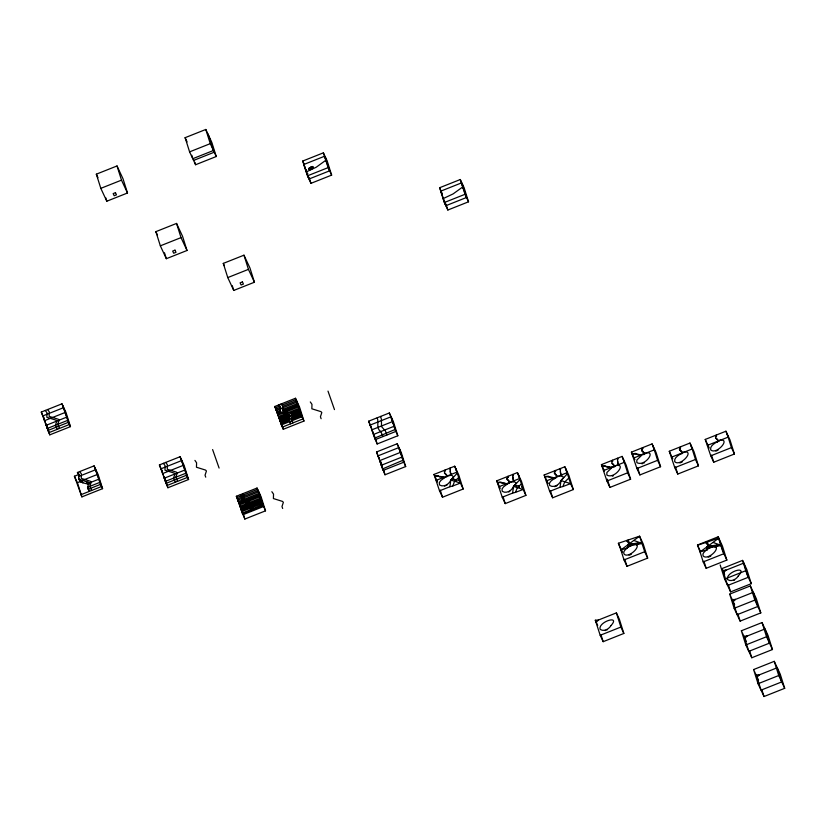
<?xml version="1.0" encoding="UTF-8"?>
<svg xmlns="http://www.w3.org/2000/svg" width="826" height="826" viewBox="0 0 826 826"><rect width="100%" height="100%" fill="white"/><g stroke="black" fill="none" stroke-linecap="round" stroke-linejoin="round"><path stroke-width="1.24" d="M627.006 541.061L627.017 540.38M680.335 447.011L680.128 447.651M628.008 547.029L628.256 546.358M707.159 549.125L707.428 548.34M506.865 478.729L507.05 479.462M554.298 472.906L554.483 473.628M641.534 450.056L641.719 450.779M679.416 449.189L679.591 449.912M628.534 545.511L628.307 546.203M555.609 471.192L555.547 470.459M629.505 544.757L629.804 543.384L628.978 542.207M642.845 448.342L642.783 447.609M708.708 546.657L708.44 544.561M439.525 490.84L434.011 474.434L454.692 466.215L458.709 474.826L463.18 489.013L442.509 497.231L439.525 490.84L449.86 486.731L450.841 480.03L453.495 476.953L452.152 475.559L450.728 475.311L446.401 476.334L440.919 480.412L439.318 482.56L439.432 484.717A12.917 8.58 -25 0 0 439.639 485.007C443.634 487.67 449.427 483.984 450.841 480.03L457.232 473.205L455.725 468.435M502.249 497.221L496.736 480.815L517.417 472.596L521.433 481.207L525.904 495.394L505.223 503.612L502.249 497.221L512.585 493.112L513.565 486.411L516.219 483.334L514.866 481.94L513.442 481.692L509.126 482.714L503.643 486.793L502.084 488.858L502.146 491.098A12.917 8.58 -25 0 0 502.363 491.387C506.369 494.062 512.151 490.345 513.565 486.411L519.957 479.586L518.449 474.816M549.682 491.387L544.169 474.981L564.85 466.762L568.866 475.373L573.337 489.56L552.656 497.779L549.682 491.387L560.018 487.278L560.999 480.577L563.652 477.511L562.299 476.106L560.875 475.859L556.559 476.891L551.076 480.959L549.466 483.117L549.579 485.275A12.917 8.58 -25 0 0 549.796 485.554C553.792 488.228 559.584 484.532 560.999 480.577L567.39 473.752L565.882 468.982M618.746 465.162L618.137 463.562M78.615 473.546L78.966 479.328L88.052 482.178L88.94 483.107L87.546 487.268L89.249 491.408L87.546 487.268L99.874 482.363L94.092 465.864L77.427 472.482L79.616 475.693L77.427 472.482M281.119 403.966L282.791 406.371L282.657 410.811L291.754 413.661L292.631 414.59L291.237 418.751L292.941 422.891L292.239 420.899L289.936 421.818L290.628 423.81L289.627 421.652L288.924 419.67L290.329 415.509L289.441 414.58L280.344 411.73L280.479 407.29L278.806 404.885M561.484 475.518L560.895 473.959M451.306 475.136L450.738 473.412M514.03 481.517L513.452 479.751M633.49 543.704L636.639 544.654L639.696 542.589L628.049 544.685C629.226 548.794 622.319 549.817 623.919 553.823A12.917 8.58 -25 0 0 624.126 554.101C628.483 559.15 644.456 543.869 633.49 543.704L628.731 546.647L629.03 545.79M712.673 545.687L715.822 546.636L718.878 544.571L707.232 546.657C708.409 550.797 701.511 551.789 703.102 555.795A12.917 8.58 -25 0 0 703.308 556.084C707.913 560.926 723.431 546.244 712.673 545.687L707.913 548.629L708.233 547.741M628.049 544.685L627.378 548.01L620.873 549.971L618.385 543.26L639.592 536.188L643.196 543.921L647.667 558.108L626.996 566.326L624.012 559.935L620.873 549.971L639.592 536.188L644.693 551.716L647.667 558.108M707.232 546.657L706.56 549.992L700.056 551.954L697.557 545.243L718.775 538.16L723.865 553.699L703.194 561.917L706.168 568.309L726.849 560.09L722.378 545.903L718.145 536.817L697.464 545.036L700.149 550.787M513.018 475.828L513.163 474.878M560.451 470.004L560.596 469.044M445.359 470.882L445.255 471.068M508.083 477.263L507.732 477.872M555.526 471.388L555.227 471.925M612.778 461.073L612.448 461.651M642.762 448.549L642.401 449.199M680.634 447.713L680.273 448.322M716.596 435.88L716.266 436.458M628.669 544.984L628.658 543.405M707.83 547.008L707.82 545.336M450.284 469.488L450.428 468.404M617.703 459.679L617.848 458.595M444.254 471.935L444.543 471.295M506.968 478.316L507.267 477.676M554.401 472.482L554.7 471.842M611.663 462.126L611.952 461.486M641.637 449.633L641.936 448.993M679.519 448.766L679.808 448.126M715.481 436.933L715.77 436.293M508.145 477.098L508.114 476.292M449.86 486.731L452.772 485.977L454.517 481.455L458.678 477.521L457.232 473.205M512.585 493.112L515.486 492.358L517.241 487.836L521.392 483.902L519.957 479.586M560.018 487.278L562.919 486.524L564.674 482.002L568.825 478.078L567.39 473.752M507.639 477.087L507.773 476.426M444.853 470.82L445.049 470.046M555.01 471.367L555.206 470.593M612.273 461.011L612.458 460.237M642.246 448.528L642.442 447.754M716.09 435.818L716.276 435.044M706.767 550.446L707.531 549.662M631.601 544.045C622.856 550.364 630.124 546.926 631.601 544.045L632.809 544.716L636.639 544.654L642.091 543.456L633.81 540.441M710.783 546.017C702.038 552.346 709.307 548.908 710.783 546.017L711.991 546.698L715.822 546.636L721.263 545.439L712.993 542.414M310.359 167.657L310.803 166.873L312.734 166.522L309.141 168.153L310.431 167.823M312.734 166.522L312.992 167.255L311.547 168.545L309.719 169.268L308.697 169.041L309.141 168.153M596.124 622.391L598.478 620.006L616.392 612.882L619.376 619.273L623.847 633.459L603.166 641.678L600.192 635.287L595.309 620.223L598.478 620.006M308.697 169.041L312.992 167.255M611.519 467.96L606.873 472.524L606.842 474.909A12.917 8.58 -25 0 0 607.058 475.198C615.669 479.761 629.877 458.626 610.765 467.444M641.492 455.467L636.846 460.041L636.815 462.426A12.917 8.58 -25 0 0 637.032 462.715C645.994 467.34 659.344 446.112 640.811 454.981M718.775 538.16L700.056 551.954L703.194 561.917M555.124 478.326L554.473 478.77M555.857 477.882L556.445 477.531M716.937 442.333L717.526 441.982M630.186 546.43L631.384 545.769M508.682 483.551L509.332 483.169M446.288 476.984L447.165 476.55M613.708 467.175L614.843 466.618M643.681 454.682L644.817 454.135M681.564 453.815L682.699 453.267M709.957 548.061L710.835 547.628M447.155 484.945L446.525 485.285M509.879 491.325L508.64 491.955M644.538 462.653L643.919 462.994M682.421 461.786L681.801 462.116M710.825 556.022L710.195 556.363M306.229 171.942L316.255 167.203L325.826 160.265L326.415 161.535M462.054 183.31L466.525 197.497L445.844 205.715L443.128 198.622L453.144 193.893L462.715 186.955L464.078 189.743M557.003 485.678L556.074 486.122M718.073 450.129L717.154 450.573M631.332 554.225L630.414 554.669M607.513 629.577L606.945 629.856M734.624 579.945L734.025 580.234M307.282 174.183L307.933 173.863M709.947 556.487L708.223 557.189M613.336 475.766L612.355 476.189M681.192 462.415L679.829 462.952M682.524 452.813C679.653 454.713 673.861 457.274 674.697 461.558A12.917 8.58 -25 0 0 674.914 461.848C680.614 467.103 696.555 448.714 682.359 452.411M718.455 440.981C715.492 442.984 709.833 445.441 710.659 449.716A12.917 8.58 -25 0 0 710.876 450.005C716.72 455.219 732.486 436.851 718.3 440.537M718.403 441.549L719.012 441.311M605.809 630.362L605.221 630.558M630.888 545.439L635.215 544.406M710.071 547.421L714.387 546.389M185.117 137.684L205.798 129.465L211.786 142.33L216.267 156.517L195.586 164.735L189.588 151.87L185.117 137.684L187.099 141.927M96.343 174.172L117.024 165.954L123.022 178.808L127.493 192.995L106.812 201.214L100.813 188.359L96.343 174.172L97.984 177.673M189.588 151.87L210.269 143.652L205.798 129.465M100.813 188.359L121.494 180.14L117.024 165.954M302.708 161.049L323.389 152.831L327.168 160.936L331.639 175.122L310.958 183.341L307.458 175.835L302.708 161.049L304.484 164.849M306.766 172.717L303.875 164.467L324.556 156.248L326.053 159.449M155.866 231.652L176.547 223.433L182.546 236.298L187.017 250.484L166.336 258.703L160.347 245.838L155.866 231.652L157.508 235.162M307.458 175.835L328.139 167.616L323.389 152.831M325.165 156.63L329.636 170.817L308.955 179.036L303.875 164.467M160.347 245.838L181.018 237.62L176.547 223.433M223.288 263.401L243.969 255.182L249.968 268.037L254.439 282.224L233.758 290.442L227.769 277.588L223.288 263.401L224.383 265.735M439.608 187.739L460.278 179.521L464.057 187.616L468.528 201.802L447.857 210.021L444.347 202.515L439.608 187.739L441.373 191.529M444.068 200.553L440.764 191.147L461.445 182.928L462.942 186.139M227.769 277.588L248.44 269.369L243.969 255.182M444.347 202.515L465.028 194.296L460.278 179.521M41.3 412.04L61.981 403.821L65.997 412.432L70.468 426.629L49.787 434.848L41.3 412.04L43.262 416.882M42.704 415.963L63.385 407.745L61.981 403.821M44.377 420.733L65.058 412.515L63.385 407.745M45.998 425.38L66.679 417.161L65.058 412.515M47.082 428.549L67.763 420.331L66.679 417.161M47.784 430.532L68.455 422.313L70.468 426.629M94.092 465.864L98.108 474.475L102.579 488.662L81.898 496.88L74.412 476.23L78.429 474.64M78.831 476.416L95.496 469.787M97.169 474.547L81.815 480.649L82.817 482.807L89.063 484.335L88.052 482.178M81.898 496.88L77.427 482.694L80.876 481.321M274.79 406.485L295.471 398.266L299.487 406.877L303.958 421.064L283.277 429.283L274.79 406.485L277.299 411.864M275.275 407.827L280.004 405.948M282.306 405.029L295.956 399.608M88.94 483.107L98.79 479.194M275.75 409.169L280.479 407.29M282.791 406.371L296.431 400.951M276.194 410.408L296.875 402.19L295.471 398.266M276.7 411.833L279.931 410.543M282.244 409.624L297.37 403.615M277.113 413.021L280.344 411.73M282.657 410.811L297.794 404.802M88.237 489.26L100.566 484.356L102.579 488.662M277.495 414.094L281.511 412.494M283.824 411.585L298.176 405.876M277.877 415.168L298.547 406.95L296.875 402.19M80.896 494.733L101.567 486.514L95.093 468.012M278.352 416.552L285.837 413.578M288.15 412.659L299.033 408.333M159.408 464.935L180.089 456.716L184.105 465.337L188.576 479.524L167.905 487.743L159.408 464.935L161.38 469.777M278.713 417.564L287.789 413.96M290.091 413.041L299.384 409.345M279.105 418.689L289.441 414.58M291.754 413.661L299.776 410.47M279.487 419.815L300.168 411.596L298.547 406.95M279.818 420.754L290.153 416.645M292.466 415.726L300.488 412.535M160.812 468.869L181.493 460.65L180.089 456.716M280.19 421.869L289.265 418.266M291.578 417.347L300.87 413.65M280.572 422.984L301.253 414.766L300.168 411.596M280.923 423.986L289.276 420.661M291.588 419.742L301.604 415.767M281.274 424.977L301.955 416.758L303.958 421.064M162.495 473.628L183.166 465.41L181.493 460.65M164.116 478.275L184.787 470.056L183.166 465.41M165.19 481.444L185.871 473.226L184.787 470.056M165.892 483.437L186.573 475.218L188.576 479.524M368.654 421.188L389.335 412.969L393.352 421.58L397.822 435.767L377.141 443.985L368.654 421.188L371.256 427.372M236.35 496.261L257.031 488.042L261.047 496.653L265.518 510.84L244.837 519.058L236.35 496.261L237.361 498.408M236.835 497.603L257.505 489.384M237.31 498.945L257.991 490.727M238.26 501.609L258.93 493.39M238.673 502.797L259.354 494.578M239.055 503.87L259.736 495.652M376.511 451.977L397.192 443.758L401.209 452.369L405.68 466.556L384.999 474.774L376.511 451.977L379.413 459.111L377.916 455.9L398.597 447.682L400.083 450.893M239.912 506.328L260.593 498.109M240.263 507.34L260.944 499.121M240.655 508.465L261.336 500.246M241.368 510.53L262.048 502.311M241.75 511.645L262.431 503.426M242.483 513.751L263.164 505.543M435.57 476.385L436.913 476.096M436.221 480.36L456.902 472.142L454.692 466.215M498.295 482.766L499.627 482.477M498.945 486.741L519.626 478.522L517.417 472.596M545.728 476.932L547.06 476.643M546.378 480.918L567.059 472.699L564.85 466.762M631.405 452.132L652.086 443.913L656.102 452.534L660.573 466.721L639.892 474.94L636.918 468.538L631.405 452.132L634.926 459.669M601.431 464.625L622.112 456.406L626.129 465.017L630.599 479.204L609.918 487.423L606.934 481.031L601.431 464.625L604.446 471.078M632.964 454.094L634.296 453.804M602.98 466.576L604.322 466.287M633.614 458.069L654.285 449.85L652.086 443.913M603.63 470.552L624.311 462.333L622.112 456.406M669.287 451.264L689.968 443.046L693.985 451.657L698.455 465.843L677.774 474.062L674.79 467.671L669.287 451.264L672.798 458.802M705.249 439.432L725.93 431.213L729.947 439.824L734.417 454.011L713.736 462.23L710.752 455.838L705.249 439.432L709.266 448.043M636.918 468.538L657.589 460.319L653.118 446.133M606.934 481.031L627.615 472.813L623.145 458.626M671.486 457.201L692.167 448.983L689.968 443.046M707.459 445.359L728.129 437.14L725.93 431.213M674.79 467.671L695.471 459.452L691.001 445.266M710.752 455.838L731.433 447.62L726.963 433.433M624.012 559.935L644.693 551.716M720.169 564.912L724.639 579.098L730.607 591.891L751.278 583.672L746.807 569.486L742.574 560.4L721.893 568.618L724.639 574.504M724.639 579.098L745.32 570.88M600.192 635.287L620.863 627.068L616.392 612.882M729.688 594.131L750.369 585.913L756.327 598.695L760.798 612.892L740.127 621.111L734.159 608.318L729.688 594.131L734.655 604.787M733.591 600.161L753.343 592.304L757.824 606.49L737.143 614.709L732.672 600.523M734.159 608.318L754.84 600.099L750.369 585.913M741.366 630.775L762.047 622.556L768.004 635.349L772.475 649.535L751.794 657.754L745.837 644.961L741.366 630.775L746.332 641.43M745.269 636.805L765.021 628.947L769.491 643.134L748.821 651.353L744.35 637.166M745.837 644.961L766.518 636.743L762.047 622.556M753.591 669.556L774.261 661.337L780.229 674.13L784.7 688.316L764.019 696.535L758.062 683.742L753.591 669.556L758.557 680.211M758.062 683.742L778.732 675.523L774.261 661.337M445.431 485.802L444.553 486.111M555.588 486.349L554.711 486.669M642.824 463.51L641.947 463.82M716.658 450.8L715.791 451.11M629.918 554.896L629.051 555.217M452.772 485.977L460.423 483.086L463.18 489.013M515.486 492.358L523.147 489.467L525.904 495.394M562.919 486.524L570.58 483.644L573.337 489.56M434.713 476.303L435.911 475.952M497.438 482.683L498.636 482.332M544.871 476.85L546.069 476.499M632.107 454.011L633.305 453.65M602.123 466.494L603.321 466.143M436.097 475.9L438.41 475.735M498.821 482.281L501.134 482.116M546.254 476.447L548.505 476.251M633.49 453.608L635.803 453.443M603.507 466.091L605.819 465.926M711.816 547.266L712.621 547.06M504.789 483.2L507.185 483.912M459.535 480.67L458.874 480.66M522.259 487.051L521.598 487.041M443.056 477.273L439.731 476.839M505.78 483.654L502.456 483.22M441.776 476.85L439.597 476.292M639.221 454.548L636.929 453.959M504.5 483.231L502.311 482.673M609.247 467.031L607.007 466.483M551.985 477.397L549.693 476.808M516.601 485.843L515.517 485.75M714.253 546.874L715.791 547.039M639.396 454.527L641.843 455.24M442.003 476.819L444.46 477.531M609.423 467.01L611.87 467.722M552.16 477.376L554.618 478.089M453.691 479.214L455.601 479.627M516.415 485.595L518.325 486.008M453.526 479.225L452.679 479.049M516.25 485.605L514.98 484.903M610.579 467.454L607.151 467.031M640.274 454.971L637.228 454.589M553.038 477.82L549.992 477.428M634.482 453.794L635.906 454.063M604.508 466.287L605.933 466.545M437.088 476.086L438.523 476.354M547.246 476.643L548.67 476.901M499.813 482.467L501.237 482.735M457.924 480.185L458.471 480.216M458.626 480.216L459.545 480.319M522.269 486.7L521.702 486.617M456.757 480.722L456.21 480.639M519.482 487.103L518.924 487.02M519.213 486.493L518.625 486.204M456.716 480.143L455.776 479.71M553.585 477.82L554.256 478.316M636.113 454.114L636.991 454.496M606.139 466.597L607.017 466.979M548.887 476.953L549.755 477.335M501.444 482.787L502.322 483.169M438.73 476.406L439.597 476.788M506.08 483.633L506.823 484.15M443.355 477.252L444.109 477.769M78.553 478.14L79.967 481.486L82.817 482.807M454.537 479.576L452.576 479.266M560.999 480.577L570.58 483.644L568.825 478.078M513.565 486.411L523.147 489.467L521.392 483.902M450.841 480.03L460.423 483.086L458.678 477.521M445.42 474.083L444.429 473.205M716.658 439.081L715.657 438.203M680.696 450.913L679.695 450.046M642.814 451.781L641.864 450.975M612.861 464.295L611.808 463.376M555.578 474.63L554.628 473.814M508.145 480.464L507.143 479.586M682.286 452.266L680.005 449.581M708.068 544.035L707.335 541.98M716.968 439.318L717.939 440.743M681.099 451.244L681.977 452.586M613.15 464.501L614.121 465.936M508.548 480.784L509.425 482.126M445.741 474.31L446.701 475.745M310.297 401.942L311.97 404.337L311.846 408.787L320.932 411.637L321.82 412.556L320.426 416.717L321.118 418.71M271.857 491.707L273.53 494.113L273.406 498.553L282.492 501.403L283.38 502.332L281.986 506.493L282.678 508.486M242.679 493.741L244.351 496.147L244.217 500.587L253.314 503.437L254.191 504.366L252.797 508.527L253.499 510.509M240.366 494.66L242.039 497.066L241.904 501.506L251.001 504.356L251.878 505.285L250.484 509.446L251.187 511.428M194.926 460.392L196.588 462.797L196.464 467.237L205.55 470.087L206.438 471.016L205.044 475.177L205.736 477.16M165.737 462.426L167.41 464.821L167.275 469.271L176.372 472.121L177.26 473.05L175.855 477.201L177.559 481.351M163.424 463.345L165.097 465.74L164.973 470.19L174.059 473.04L174.947 473.969L173.543 478.12L175.246 482.27M47.629 409.531L49.302 411.926L49.168 416.376L58.254 419.226L59.142 420.155L57.748 424.306L59.451 428.457M45.316 410.45L46.989 412.845L46.855 417.295L55.951 420.145L56.829 421.074L55.435 425.225L57.139 429.365M79.74 471.563L81.413 473.969L81.278 478.409L90.364 481.259L91.252 482.188L89.858 486.349L91.562 490.489M642.969 451.894L644.094 453.453M555.743 474.733L556.858 476.292M560.916 474.537L561.184 475.921M450.759 473.99L451.027 475.373M380.765 431.575C375.82 428.302 379.01 422.262 377.245 417.77M507.453 479.132L509.745 481.816M628.885 542.052L628.152 539.997M617.456 458.254L617.672 462.436M560.204 468.61L560.41 472.802M512.77 474.444L512.977 478.626M450.046 468.063L450.253 472.245M707.696 545.181L706.271 543.26M644.414 453.144L642.122 450.449M557.178 475.983L554.886 473.298M450.717 473.917L450.335 472.978M627.048 541.195L628.514 543.198M618.085 463.448L617.693 461.187M560.813 474.372L560.482 473.535M731.433 447.62L734.417 454.011M695.471 459.452L698.455 465.843M751.278 583.672L747.045 574.586L742.574 560.4M754.84 600.099L760.798 612.892M766.518 636.743L772.475 649.535M726.849 560.09L722.616 551.004L718.145 536.817M778.732 675.523L784.7 688.316M657.589 460.319L660.573 466.721M627.615 472.813L630.599 479.204M461.445 182.928L465.214 193.356M464.739 192.344L466.04 195.969M465.028 194.296L468.528 201.802M618.385 543.26L622.525 552.14M440.764 191.147L442.261 194.358L441.673 192.468M620.863 627.068L623.847 633.459M544.169 474.981L548.185 483.592M595.309 620.223L597.725 625.416M496.736 480.815L500.257 488.352M324.556 156.248L327.189 163.063M326.229 161.008L328.325 166.676M327.85 165.654L329.151 169.289M328.139 167.616L331.639 175.122M311.474 168.38L311.856 169.216M309.647 169.113L310.039 169.939M305.558 169.227L306.508 171.281M308.253 177.043L307.922 175.762M434.011 474.434L437.532 481.961M392.226 420.093L389.335 412.969M393.372 423.707L390.739 416.893L370.058 425.111L371.06 427.248M394.508 427.321L392.412 421.652L371.731 429.871L372.691 431.926M395.334 429.933L394.033 426.299L373.352 434.517L373.827 435.539M397.822 435.767L395.117 429.468L374.653 438.152M401.23 454.496L397.192 443.758M402.365 458.11L400.269 452.452L379.588 460.671L380.549 462.715M403.191 460.722L401.89 457.088L381.209 465.306L381.684 466.329M405.68 466.556L402.974 460.268L382.51 468.941M210.269 143.652L216.267 156.517M248.44 269.369L254.439 282.224M181.018 237.62L187.017 250.484M121.494 180.14L127.493 192.995M259.932 495.166L257.031 488.042M261.068 498.78L258.435 491.966L237.754 500.184L239.251 503.385M262.203 502.394L260.107 496.725L239.426 504.944L240.387 506.999M263.029 505.006L261.728 501.372L241.047 509.59L241.522 510.613M265.518 510.84L262.813 504.541L242.348 513.225M239.364 502.714L238.363 500.566L242.834 514.753L263.515 506.534L259.034 492.348M160.915 468.166L162.423 471.398M86.4 481.558L87.401 483.716M80.122 480.102L81.134 482.25M74.412 476.23L77.427 482.694M42.807 415.272L44.315 418.503M560.802 473.721L560.431 471.501M513.369 479.555L513.08 478.213M450.666 473.257L450.284 470.985M380.838 431.544L382.996 436.551M718.259 440.434L715.946 437.718M614.43 465.627L612.159 462.983M447.021 475.435L444.749 472.792M327.994 391.111L334.478 409.603M208.782 135.867L214.254 152.211L193.573 160.43L193.542 159.779M207.78 133.709L213.459 150.487L192.778 158.706L191.797 155.267M296.472 400.414L302.956 418.916L282.275 427.135L280.819 422.912M275.801 408.633L280.499 421.972M212.612 449.571L219.096 468.063M181.09 458.874L187.574 477.366L166.893 485.585L165.819 482.477M62.983 405.979L69.467 424.471L48.786 432.69L47.702 429.582M465.823 195.514L466.525 197.497M328.934 168.824L329.636 170.817M301.253 414.766L301.955 416.758M185.871 473.226L186.573 475.218M161.824 471.016L163.114 474.702M99.874 482.363L100.566 484.356M67.763 420.331L68.455 422.313M79.554 480.298L79.967 481.486M43.706 418.121L45.007 421.807M163.496 475.776L165.437 481.362M45.378 422.881L47.319 428.467M711.496 455.136L713.736 462.23M749.564 650.661L751.794 657.754M761.789 689.442L764.019 696.535M737.886 614.007L740.127 621.111M728.367 584.798L730.607 591.891M675.534 466.969L677.774 474.062M703.938 561.215L706.168 568.309M637.662 467.846L639.892 474.94M607.306 479.142L609.918 487.423M624.755 559.233L626.996 566.326M600.936 634.585L603.166 641.678M550.426 490.685L552.656 497.779M445.988 204.115L447.857 210.021M444.543 201.575L445.844 205.715M502.993 496.519L505.223 503.612M440.268 490.138L442.509 497.231M391.338 417.275L395.809 431.461L375.138 439.68L371.555 428.312M399.195 448.064L403.666 462.25L382.996 470.469L379.784 460.309M309.1 177.425L310.958 183.341M374.911 436.892L377.141 443.985M380.9 461.775L382.015 465.317M383.512 470.046L384.999 474.774M281.046 422.189L283.277 429.283M194.843 162.371L195.586 164.735M232.271 285.713L233.758 290.442M164.477 252.787L166.336 258.703M242.235 510.778L244.837 519.058M105.697 197.672L106.812 201.214M164.55 477.098L167.905 487.743M46.432 424.203L49.787 434.848M617.745 463.169L618.447 465.565M513.049 479.359L513.751 481.754M706.199 542.362L706.189 543.043M380.59 416.438L381.426 419.329L381.529 426.577L385.484 431.11L386.836 435.023M512.998 477.325L513.06 478.037M610.879 625.685C609.092 629.03 603.796 631.9 600.306 629.453A12.917 8.58 -25 0 1 600.089 629.164C598.148 621.751 621.255 614.451 610.879 625.685M738.32 575.898C736.524 579.243 731.237 582.113 727.737 579.666A12.917 8.58 -25 0 1 727.53 579.377C725.558 571.984 748.697 564.643 738.32 575.898M725.909 570.208L723.555 572.594L722.74 570.425L725.909 570.208M735.429 599.428L733.075 601.813L732.259 599.645L735.429 599.428M747.107 636.072L744.753 638.457L743.937 636.288L747.107 636.072M759.331 674.852L756.977 677.237L756.162 675.069L759.331 674.852M115.464 192.675L113.162 193.594L114.164 195.741L116.476 194.822L115.464 192.675M174.998 250.154L172.686 251.073L173.687 253.231L176 252.312L174.998 250.154M242.421 281.903L240.108 282.822L241.109 284.97L243.422 284.051L242.421 281.903M743.823 563.084L723.153 571.303L727.623 585.489L748.304 577.271L743.823 563.084M777.245 667.738L756.564 675.957L761.045 690.144L781.716 681.925L777.245 667.738"/></g></svg>
